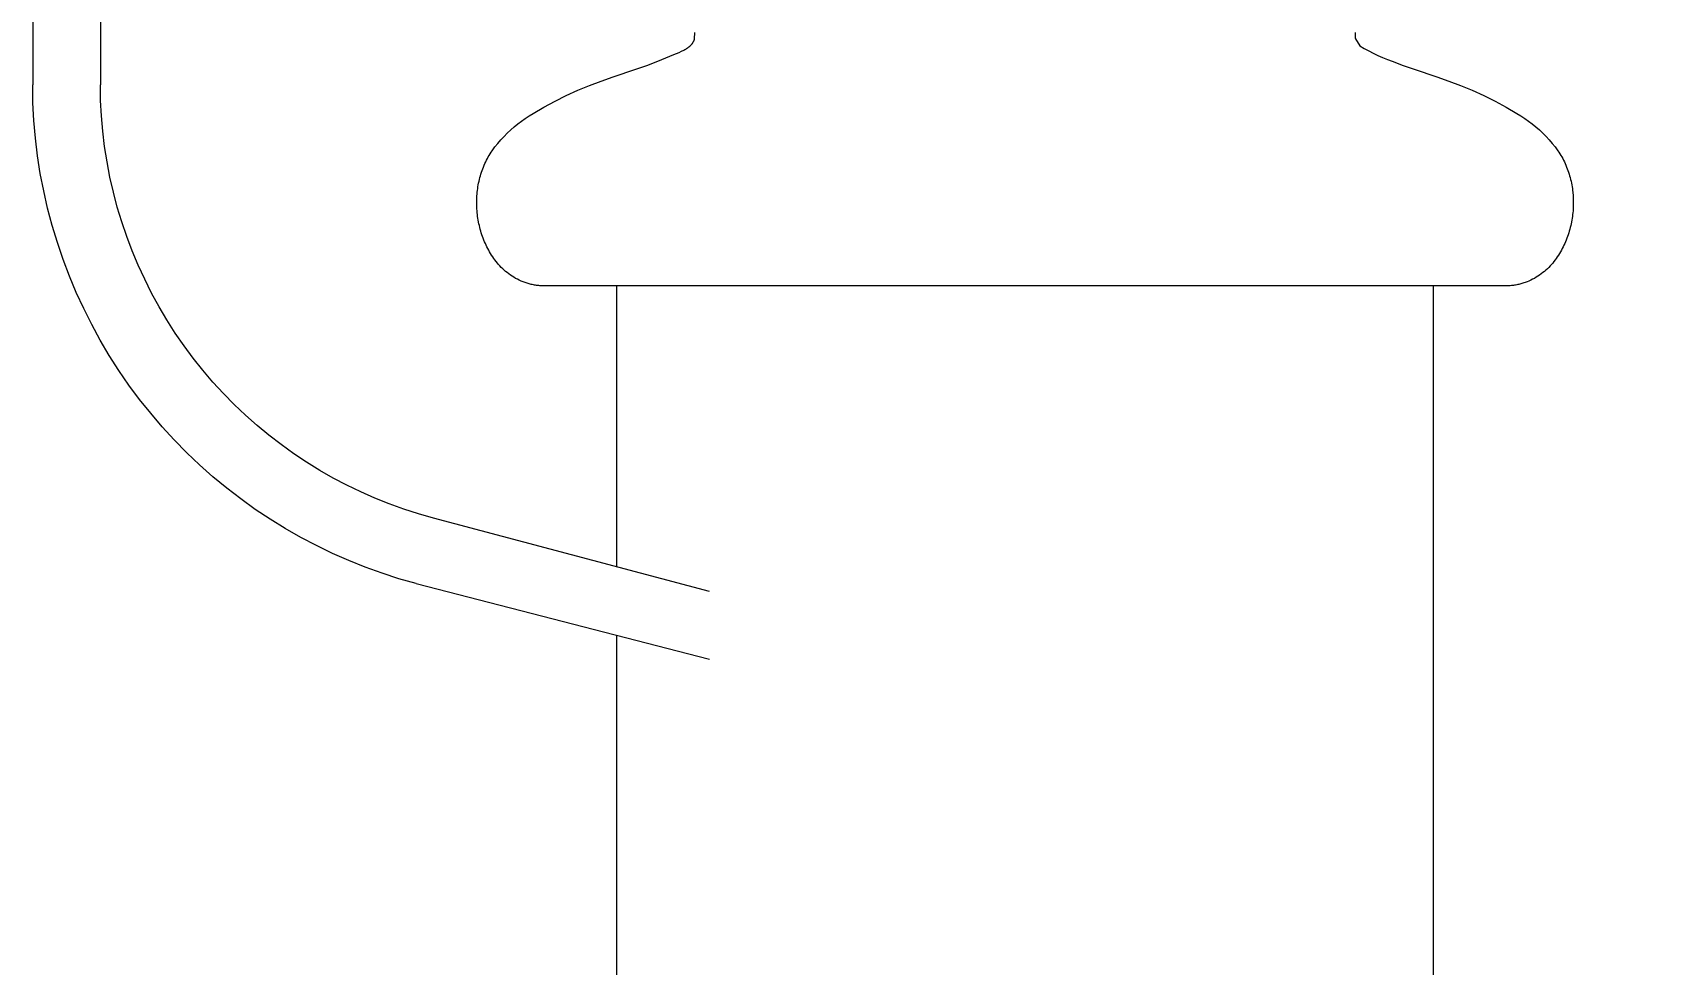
# Model space of a CAD drawing. Header units: inches. Extents: x -12 to 136, y -5 to 104.
# Drawn here: x 12.031 to 15.801, y 85.834 to 88.004 of the extents above; entities that cross this region are included whole.
import ezdxf

# ---------------------------------------------------------------- set-up
doc = ezdxf.new("R2010")
doc.units = ezdxf.units.IN
doc.layers.add('ZANO_R', color=7, linetype='Continuous', lineweight=0)
doc.layers.add('ZANO_W', color=1, linetype='Continuous', lineweight=0)
doc.styles.get("Standard").update_dxf_attribs({"font": 'ARIALUNI.TTF'})
doc.dimstyles.new('amerykanie', dxfattribs={"dimtxt": 50, "dimasz": 50, "dimexe": 0.5, "dimexo": 0.5, "dimgap": 1, "dimtad": 1, "dimdec": 0, "dimzin": 0, "dimlunit": 5, "dimtxsty": 'Standard', "dimcen": 0.09, "dimclrd": 1, "dimclre": 1, "dimclrt": 1, "dimazin": 0, "dimtfac": 1, "dimtdec": 0, "dimtmove": 0, "dimatfit": 3, "dimfxl": 1, "dimtzin": 0, "dimarcsym": 1})

# ---------------------------------------------------------------- blocks, each defined once
blk = doc.blocks.new('*D373')
at = {"layer": 'ZANO_W', "color": 1, "lineweight": -2}
for p, q in [((14.8436, 91.106), (20.3004, 91.106)), ((19.8004, 90.106), (19.8004, 55.2645)), ((17.0649, 54.2645), (20.3004, 54.2645))]:
    blk.add_line(p, q, dxfattribs=at)
at = {"layer": 'ZANO_W', "color": 1}
for points in [[(19.9671, 90.106), (19.6337, 90.106), (19.8004, 91.106)], [(19.6337, 55.2645), (19.9671, 55.2645), (19.8004, 54.2645)]]:
    blk.add_solid(points, dxfattribs=at)
at = {"layer": 'ZANO_W', "color": 1, "insert": (18.7813, 72.6852), "char_height": 1, "attachment_point": 5, "rotation": 90}
blk.add_mtext('36 13/16', dxfattribs=at)
blk = doc.blocks.new('*D378')
at = {"layer": 'ZANO_W', "color": 1, "lineweight": -2}
for p, q in [((5.8188, 100.0382), (22.9342, 100.0382)), ((22.4342, 99.0382), (22.4342, 55.2645)), ((17.0639, 54.2645), (22.9342, 54.2645))]:
    blk.add_line(p, q, dxfattribs=at)
at = {"layer": 'ZANO_W', "color": 1}
for points in [[(22.6009, 99.0382), (22.2675, 99.0382), (22.4342, 100.0382)], [(22.2675, 55.2645), (22.6009, 55.2645), (22.4342, 54.2645)]]:
    blk.add_solid(points, dxfattribs=at)
at = {"layer": 'ZANO_W', "color": 1, "insert": (21.4151, 77.1514), "char_height": 1, "attachment_point": 5, "rotation": 90}
blk.add_mtext('45 3/4', dxfattribs=at)

msp = doc.modelspace()

# ---------------------------------------------------------------- linework, layer by layer
at = {"layer": 'ZANO_R'}
for p, q in [((12.03139, 92.45367), (12.03139, 87.88152)), ((12.18887, 92.45367), (12.18887, 87.88152)), ((13.5717, 87.98879), (13.57215, 88.00371)), ((15.10852, 87.99895), (15.10849, 87.99656)), ((15.10849, 87.99656), (15.10851, 87.99417)), ((15.10851, 87.99417), (15.10857, 87.99316)), ((15.10862, 88.00133), (15.10852, 87.99895)), ((15.10857, 87.99316), (15.10866, 87.99215)), ((15.10879, 88.00371), (15.10862, 88.00133)), ((15.10866, 87.99215), (15.10878, 87.99114)), ((15.10878, 87.99114), (15.10887, 87.99055)), ((13.52346, 87.95192), (13.53574, 87.95729)), ((13.53574, 87.95729), (13.54128, 87.95988)), ((13.54128, 87.95988), (13.54636, 87.96244)), ((13.54636, 87.96244), (13.54871, 87.96371)), ((13.54871, 87.96371), (13.55093, 87.96497)), ((13.55093, 87.96497), (13.55301, 87.96622)), ((13.55301, 87.96622), (13.55495, 87.96747)), ((13.55495, 87.96747), (13.55661, 87.96861)), ((13.55661, 87.96861), (13.55743, 87.9692)), ((13.55743, 87.9692), (13.55823, 87.96981)), ((13.55823, 87.96981), (13.55903, 87.97044)), ((13.55903, 87.97044), (13.55981, 87.97107)), ((13.55981, 87.97107), (13.56058, 87.97173)), ((13.56058, 87.97173), (13.56133, 87.97239)), ((13.56133, 87.97239), (13.56196, 87.97297)), ((13.56196, 87.97297), (13.56258, 87.97357)), ((13.56258, 87.97357), (13.56318, 87.97418)), ((13.56318, 87.97418), (13.56377, 87.97481)), ((13.56377, 87.97481), (13.56434, 87.97545)), ((13.56434, 87.97545), (13.5649, 87.9761)), ((13.5649, 87.9761), (13.56544, 87.97677)), ((13.56544, 87.97677), (13.56597, 87.97744)), ((13.56597, 87.97744), (13.56644, 87.97808)), ((13.56644, 87.97808), (13.56691, 87.97873)), ((13.56691, 87.97873), (13.56735, 87.97939)), ((13.56735, 87.97939), (13.56778, 87.98006)), ((13.56778, 87.98006), (13.5682, 87.98074)), ((13.5682, 87.98074), (13.5686, 87.98144)), ((13.5686, 87.98144), (13.56899, 87.98214)), ((13.56899, 87.98214), (13.56936, 87.98285)), ((13.56936, 87.98285), (13.56971, 87.98357)), ((13.56971, 87.98357), (13.57005, 87.9843)), ((13.57005, 87.9843), (13.57036, 87.98503)), ((13.57036, 87.98503), (13.57067, 87.98577)), ((13.57067, 87.98577), (13.57095, 87.98652)), ((13.57095, 87.98652), (13.57122, 87.98727)), ((13.57122, 87.98727), (13.57147, 87.98803)), ((13.57147, 87.98803), (13.5717, 87.98879)), ((15.10887, 87.99055), (15.10898, 87.98996)), ((15.10898, 87.98996), (15.1091, 87.98937)), ((15.1091, 87.98937), (15.10925, 87.98879)), ((15.10925, 87.98879), (15.11961, 87.97239)), ((15.11961, 87.97239), (15.12986, 87.96629)), ((15.12986, 87.96629), (15.1403, 87.9605)), ((15.1403, 87.9605), (15.15091, 87.95504)), ((15.15091, 87.95504), (15.16169, 87.94991)), ((13.38201, 87.89999), (13.43505, 87.9181)), ((13.43505, 87.9181), (13.46065, 87.92706)), ((13.46065, 87.92706), (13.48606, 87.93652)), ((13.48606, 87.93652), (13.52346, 87.95192)), ((15.16169, 87.94991), (15.17261, 87.94511)), ((15.17261, 87.94511), (15.18368, 87.94064)), ((15.18368, 87.94064), (15.19488, 87.93652)), ((15.19488, 87.93652), (15.22029, 87.92706)), ((15.22029, 87.92706), (15.24589, 87.9181)), ((15.24589, 87.9181), (15.29894, 87.89999)), ((12.0321, 87.84011), (12.03139, 87.88152)), ((12.18949, 87.84554), (12.18887, 87.88152)), ((13.2998, 87.86894), (13.32686, 87.8802)), ((13.32686, 87.8802), (13.35427, 87.89055)), ((13.35427, 87.89055), (13.38201, 87.89999)), ((15.29894, 87.89999), (15.32667, 87.89055)), ((15.32667, 87.89055), (15.35409, 87.8802)), ((15.35409, 87.8802), (15.38114, 87.86894)), ((12.19135, 87.8096), (12.18949, 87.84554)), ((13.22106, 87.82992), (13.24688, 87.84379)), ((13.24688, 87.84379), (13.27313, 87.85681)), ((13.27313, 87.85681), (13.2998, 87.86894)), ((15.38114, 87.86894), (15.40781, 87.85681)), ((15.40781, 87.85681), (15.43407, 87.84379)), ((15.43407, 87.84379), (15.45988, 87.82992)), ((12.03425, 87.79874), (12.0321, 87.84011)), ((12.19445, 87.77375), (12.19135, 87.8096)), ((13.16869, 87.79732), (13.17749, 87.80359)), ((13.17749, 87.80359), (13.18651, 87.80956)), ((13.18651, 87.80956), (13.19572, 87.81521)), ((13.19572, 87.81521), (13.22106, 87.82992)), ((15.45988, 87.82992), (15.48522, 87.81521)), ((15.48522, 87.81521), (15.49443, 87.80956)), ((15.49443, 87.80956), (15.50345, 87.80359)), ((15.50345, 87.80359), (15.51226, 87.79732)), ((12.03781, 87.75748), (12.03425, 87.79874)), ((12.19879, 87.73802), (12.19445, 87.77375)), ((13.12816, 87.76164), (13.13576, 87.76932)), ((13.13576, 87.76932), (13.14363, 87.77674)), ((13.14363, 87.77674), (13.15175, 87.78388)), ((13.15175, 87.78388), (13.1601, 87.79075)), ((13.1601, 87.79075), (13.16869, 87.79732)), ((15.51226, 87.79732), (15.52084, 87.79075)), ((15.52084, 87.79075), (15.5292, 87.78388)), ((15.5292, 87.78388), (15.53731, 87.77674)), ((15.53731, 87.77674), (15.54518, 87.76932)), ((15.54518, 87.76932), (15.55278, 87.76164)), ((12.0428, 87.71636), (12.03781, 87.75748)), ((12.20435, 87.70246), (12.19879, 87.73802)), ((13.09812, 87.72485), (13.1005, 87.72844)), ((13.1005, 87.72844), (13.10698, 87.73709)), ((13.10698, 87.73709), (13.11376, 87.74551)), ((13.11376, 87.74551), (13.12082, 87.7537)), ((13.12082, 87.7537), (13.12816, 87.76164)), ((15.55278, 87.76164), (15.56012, 87.7537)), ((15.56012, 87.7537), (15.56719, 87.74551)), ((15.56719, 87.74551), (15.57396, 87.73709)), ((15.57396, 87.73709), (15.58045, 87.72844)), ((15.58045, 87.72844), (15.58282, 87.72485)), ((12.04921, 87.67544), (12.0428, 87.71636)), ((12.21114, 87.66712), (12.20435, 87.70246)), ((13.07874, 87.68644), (13.0803, 87.69047)), ((13.0803, 87.69047), (13.08195, 87.69446)), ((13.08195, 87.69446), (13.08367, 87.69842)), ((13.08367, 87.69842), (13.08549, 87.70232)), ((13.08549, 87.70232), (13.0874, 87.70618)), ((13.0874, 87.70618), (13.08938, 87.71)), ((13.08938, 87.71), (13.09145, 87.71378)), ((13.09145, 87.71378), (13.0936, 87.71752)), ((13.0936, 87.71752), (13.09582, 87.72121)), ((13.09582, 87.72121), (13.09812, 87.72485)), ((15.58282, 87.72485), (15.58512, 87.72121)), ((15.58512, 87.72121), (15.58735, 87.71752)), ((15.58735, 87.71752), (15.58949, 87.71378)), ((15.58949, 87.71378), (15.59156, 87.71)), ((15.59156, 87.71), (15.59355, 87.70618)), ((15.59355, 87.70618), (15.59545, 87.70232)), ((15.59545, 87.70232), (15.59727, 87.69842)), ((15.59727, 87.69842), (15.59899, 87.69446)), ((15.59899, 87.69446), (15.60064, 87.69047)), ((15.60064, 87.69047), (15.60221, 87.68644)), ((12.05702, 87.63476), (12.04921, 87.67544)), ((12.21914, 87.63204), (12.21114, 87.66712)), ((13.06833, 87.64889), (13.06915, 87.65315)), ((13.06915, 87.65315), (13.07005, 87.65738)), ((13.07005, 87.65738), (13.07104, 87.66161)), ((13.07104, 87.66161), (13.07212, 87.66581)), ((13.07212, 87.66581), (13.07328, 87.66999)), ((13.07328, 87.66999), (13.07452, 87.67415)), ((13.07452, 87.67415), (13.07584, 87.67827)), ((13.07584, 87.67827), (13.07725, 87.68237)), ((13.07725, 87.68237), (13.07874, 87.68644)), ((15.60221, 87.68644), (15.60369, 87.68237)), ((15.60369, 87.68237), (15.6051, 87.67827)), ((15.6051, 87.67827), (15.60642, 87.67415)), ((15.60642, 87.67415), (15.60767, 87.66999)), ((15.60767, 87.66999), (15.60883, 87.66581)), ((15.60883, 87.66581), (15.6099, 87.66161)), ((15.6099, 87.66161), (15.61089, 87.65738)), ((15.61089, 87.65738), (15.6118, 87.65315)), ((15.6118, 87.65315), (15.61261, 87.64889)), ((12.06623, 87.59438), (12.05702, 87.63476)), ((12.22835, 87.59724), (12.21914, 87.63204)), ((13.06467, 87.61014), (13.06476, 87.61448)), ((13.06476, 87.61448), (13.06493, 87.61882)), ((13.06493, 87.61882), (13.06518, 87.62315)), ((13.06518, 87.62315), (13.06551, 87.62747)), ((13.06551, 87.62747), (13.06591, 87.63178)), ((13.06591, 87.63178), (13.06639, 87.63606)), ((13.06639, 87.63606), (13.06695, 87.64035)), ((13.06695, 87.64035), (13.06759, 87.64462)), ((13.06759, 87.64462), (13.06833, 87.64889)), ((15.61261, 87.64889), (15.61335, 87.64462)), ((15.61335, 87.64462), (15.61399, 87.64035)), ((15.61399, 87.64035), (15.61456, 87.63606)), ((15.61456, 87.63606), (15.61503, 87.63178)), ((15.61503, 87.63178), (15.61577, 87.62315)), ((15.61577, 87.62315), (15.61601, 87.61882)), ((15.61601, 87.61882), (15.61618, 87.61448)), ((15.61618, 87.61448), (15.61627, 87.61014)), ((12.07682, 87.55433), (12.06623, 87.59438)), ((12.23875, 87.56279), (12.22835, 87.59724)), ((13.06466, 87.60579), (13.06467, 87.61014)), ((13.06473, 87.60145), (13.06466, 87.60579)), ((13.06488, 87.5971), (13.06473, 87.60145)), ((13.0651, 87.59276), (13.06488, 87.5971)), ((13.06541, 87.58842), (13.0651, 87.59276)), ((13.0658, 87.58409), (13.06541, 87.58842)), ((13.06627, 87.57977), (13.0658, 87.58409)), ((13.06682, 87.57547), (13.06627, 87.57977)), ((15.61467, 87.57977), (15.61413, 87.57547)), ((15.61514, 87.58409), (15.61467, 87.57977)), ((15.61553, 87.58842), (15.61514, 87.58409)), ((15.61584, 87.59276), (15.61553, 87.58842)), ((15.61607, 87.5971), (15.61584, 87.59276)), ((15.61622, 87.60145), (15.61607, 87.5971)), ((15.61629, 87.60579), (15.61622, 87.60145)), ((15.61627, 87.61014), (15.61629, 87.60579)), ((12.0888, 87.51468), (12.07682, 87.55433)), ((12.25033, 87.52872), (12.23875, 87.56279)), ((13.06744, 87.57118), (13.06682, 87.57547)), ((13.06814, 87.5669), (13.06744, 87.57118)), ((13.06978, 87.55835), (13.06814, 87.5669)), ((13.07072, 87.55406), (13.06978, 87.55835)), ((13.07174, 87.54979), (13.07072, 87.55406)), ((13.07285, 87.54554), (13.07174, 87.54979)), ((13.07405, 87.5413), (13.07285, 87.54554)), ((13.07532, 87.53709), (13.07405, 87.5413)), ((15.6069, 87.5413), (15.60562, 87.53709)), ((15.60809, 87.54554), (15.6069, 87.5413)), ((15.6092, 87.54979), (15.60809, 87.54554)), ((15.61022, 87.55406), (15.6092, 87.54979)), ((15.61116, 87.55835), (15.61022, 87.55406)), ((15.6128, 87.5669), (15.61116, 87.55835)), ((15.6135, 87.57118), (15.6128, 87.5669)), ((15.61413, 87.57547), (15.6135, 87.57118)), ((12.10213, 87.47547), (12.0888, 87.51468)), ((12.26308, 87.49507), (12.25033, 87.52872)), ((13.07668, 87.5329), (13.07532, 87.53709)), ((13.07813, 87.52874), (13.07668, 87.5329)), ((13.07965, 87.52461), (13.07813, 87.52874)), ((13.08126, 87.52051), (13.07965, 87.52461)), ((13.08295, 87.51644), (13.08126, 87.52051)), ((13.08471, 87.51241), (13.08295, 87.51644)), ((13.08655, 87.50842), (13.08471, 87.51241)), ((13.08847, 87.50447), (13.08655, 87.50842)), ((13.09047, 87.50056), (13.08847, 87.50447)), ((15.59247, 87.50447), (15.59048, 87.50056)), ((15.59439, 87.50842), (15.59247, 87.50447)), ((15.59623, 87.51241), (15.59439, 87.50842)), ((15.598, 87.51644), (15.59623, 87.51241)), ((15.59968, 87.52051), (15.598, 87.51644)), ((15.60129, 87.52461), (15.59968, 87.52051)), ((15.60281, 87.52874), (15.60129, 87.52461)), ((15.60426, 87.5329), (15.60281, 87.52874)), ((15.60562, 87.53709), (15.60426, 87.5329)), ((12.11681, 87.43673), (12.10213, 87.47547)), ((12.27699, 87.46187), (12.26308, 87.49507)), ((13.09253, 87.4967), (13.09047, 87.50056)), ((13.09473, 87.49283), (13.09253, 87.4967)), ((13.09702, 87.489), (13.09473, 87.49283)), ((13.0994, 87.48521), (13.09702, 87.489)), ((13.10187, 87.48147), (13.0994, 87.48521)), ((13.10443, 87.47778), (13.10187, 87.48147)), ((13.1071, 87.47414), (13.10443, 87.47778)), ((13.10985, 87.47057), (13.1071, 87.47414)), ((13.11271, 87.46706), (13.10985, 87.47057)), ((13.11566, 87.46362), (13.11271, 87.46706)), ((13.11872, 87.46025), (13.11566, 87.46362)), ((15.56528, 87.46362), (15.56223, 87.46025)), ((15.56823, 87.46706), (15.56528, 87.46362)), ((15.57109, 87.47057), (15.56823, 87.46706)), ((15.57385, 87.47414), (15.57109, 87.47057)), ((15.57651, 87.47778), (15.57385, 87.47414)), ((15.57907, 87.48147), (15.57651, 87.47778)), ((15.58155, 87.48521), (15.57907, 87.48147)), ((15.58393, 87.489), (15.58155, 87.48521)), ((15.58621, 87.49283), (15.58393, 87.489)), ((15.58841, 87.4967), (15.58621, 87.49283)), ((15.59048, 87.50056), (15.58841, 87.4967)), ((12.13281, 87.39853), (12.11681, 87.43673)), ((12.29203, 87.42918), (12.27699, 87.46187)), ((12.30819, 87.39702), (12.29203, 87.42918)), ((13.12187, 87.45696), (13.11872, 87.46025)), ((13.12513, 87.45375), (13.12187, 87.45696)), ((13.12849, 87.45062), (13.12513, 87.45375)), ((13.13196, 87.44758), (13.12849, 87.45062)), ((13.13553, 87.44463), (13.13196, 87.44758)), ((13.13921, 87.44177), (13.13553, 87.44463)), ((13.14306, 87.43897), (13.13921, 87.44177)), ((13.147, 87.43629), (13.14306, 87.43897)), ((13.15104, 87.43375), (13.147, 87.43629)), ((13.15517, 87.43134), (13.15104, 87.43375)), ((13.15938, 87.42908), (13.15517, 87.43134)), ((13.16366, 87.42696), (13.15938, 87.42908)), ((13.168, 87.42499), (13.16366, 87.42696)), ((15.51728, 87.42696), (15.51294, 87.42499)), ((15.52156, 87.42908), (15.51728, 87.42696)), ((15.52577, 87.43134), (15.52156, 87.42908)), ((15.5299, 87.43375), (15.52577, 87.43134)), ((15.53394, 87.43629), (15.5299, 87.43375)), ((15.53789, 87.43897), (15.53394, 87.43629)), ((15.54174, 87.44177), (15.53789, 87.43897)), ((15.54541, 87.44463), (15.54174, 87.44177)), ((15.54899, 87.44758), (15.54541, 87.44463)), ((15.55245, 87.45062), (15.54899, 87.44758)), ((15.55581, 87.45375), (15.55245, 87.45062)), ((15.55907, 87.45696), (15.55581, 87.45375)), ((15.56223, 87.46025), (15.55907, 87.45696)), ((12.15012, 87.3609), (12.13281, 87.39853)), ((12.32545, 87.36544), (12.30819, 87.39702)), ((13.1724, 87.42317), (13.168, 87.42499)), ((13.17474, 87.42229), (13.1724, 87.42317)), ((13.1771, 87.42144), (13.17474, 87.42229)), ((13.17947, 87.42064), (13.1771, 87.42144)), ((13.18186, 87.41988), (13.17947, 87.42064)), ((13.18426, 87.41917), (13.18186, 87.41988)), ((13.18668, 87.4185), (13.18426, 87.41917)), ((13.18912, 87.41787), (13.18668, 87.4185)), ((13.19156, 87.41729), (13.18912, 87.41787)), ((13.19401, 87.41675), (13.19156, 87.41729)), ((13.19648, 87.41626), (13.19401, 87.41675)), ((13.19895, 87.41581), (13.19648, 87.41626)), ((13.20143, 87.41541), (13.19895, 87.41581)), ((13.20391, 87.41506), (13.20143, 87.41541)), ((13.2064, 87.41475), (13.20391, 87.41506)), ((13.20888, 87.41449), (13.2064, 87.41475)), ((13.21138, 87.41427), (13.20888, 87.41449)), ((13.3366, 87.41427), (13.21144, 87.41427)), ((14.45004, 87.41427), (13.3366, 87.41427)), ((13.38968, 87.41427), (13.38968, 86.76005)), ((15.22137, 87.41427), (14.45004, 87.41427)), ((15.41624, 87.41427), (15.22137, 87.41427)), ((15.29126, 82.31088), (15.29126, 87.41427)), ((15.45813, 87.41427), (15.41624, 87.41427)), ((15.46723, 87.41427), (15.45813, 87.41427)), ((15.46917, 87.41427), (15.46723, 87.41427)), ((15.46953, 87.41427), (15.46917, 87.41427)), ((15.4695, 87.41427), (15.46957, 87.41427)), ((15.46957, 87.41427), (15.46953, 87.41427)), ((15.47206, 87.41449), (15.46957, 87.41427)), ((15.47455, 87.41475), (15.47206, 87.41449)), ((15.47703, 87.41506), (15.47455, 87.41475)), ((15.47952, 87.41541), (15.47703, 87.41506)), ((15.48199, 87.41581), (15.47952, 87.41541)), ((15.48446, 87.41626), (15.48199, 87.41581)), ((15.48693, 87.41675), (15.48446, 87.41626)), ((15.48938, 87.41729), (15.48693, 87.41675)), ((15.49183, 87.41787), (15.48938, 87.41729)), ((15.49426, 87.4185), (15.49183, 87.41787)), ((15.49668, 87.41917), (15.49426, 87.4185)), ((15.49908, 87.41988), (15.49668, 87.41917)), ((15.50147, 87.42064), (15.49908, 87.41988)), ((15.50385, 87.42144), (15.50147, 87.42064)), ((15.5062, 87.42229), (15.50385, 87.42144)), ((15.50854, 87.42317), (15.5062, 87.42229)), ((15.51294, 87.42499), (15.50854, 87.42317)), ((12.16872, 87.32389), (12.15012, 87.3609)), ((12.34379, 87.33448), (12.32545, 87.36544)), ((12.18859, 87.28755), (12.16872, 87.32389)), ((12.36319, 87.30416), (12.34379, 87.33448)), ((12.20969, 87.25191), (12.18859, 87.28755)), ((12.38361, 87.27454), (12.36319, 87.30416)), ((12.23202, 87.21702), (12.20969, 87.25191)), ((12.40505, 87.24563), (12.38361, 87.27454)), ((12.42748, 87.21748), (12.40505, 87.24563)), ((12.25553, 87.18292), (12.23202, 87.21702)), ((12.45086, 87.19012), (12.42748, 87.21748)), ((12.2802, 87.14965), (12.25553, 87.18292)), ((12.47517, 87.16359), (12.45086, 87.19012)), ((12.50038, 87.13791), (12.47517, 87.16359)), ((12.30601, 87.11725), (12.2802, 87.14965)), ((12.52646, 87.11311), (12.50038, 87.13791)), ((12.33292, 87.08576), (12.30601, 87.11725)), ((12.55338, 87.08923), (12.52646, 87.11311)), ((12.58111, 87.06629), (12.55338, 87.08923)), ((12.3609, 87.05522), (12.33292, 87.08576)), ((12.38992, 87.02566), (12.3609, 87.05522)), ((12.60962, 87.04432), (12.58111, 87.06629)), ((12.41994, 86.99712), (12.38992, 87.02566)), ((12.63886, 87.02335), (12.60962, 87.04432)), ((12.66881, 87.00339), (12.63886, 87.02335)), ((12.45092, 86.96964), (12.41994, 86.99712)), ((12.69943, 86.98449), (12.66881, 87.00339)), ((12.73069, 86.96664), (12.69943, 86.98449)), ((12.48284, 86.94323), (12.45092, 86.96964)), ((12.51564, 86.91795), (12.48284, 86.94323)), ((12.76254, 86.94989), (12.73069, 86.96664)), ((12.79495, 86.93425), (12.76254, 86.94989)), ((12.5493, 86.89381), (12.51564, 86.91795)), ((12.82788, 86.91973), (12.79495, 86.93425)), ((12.86129, 86.90636), (12.82788, 86.91973)), ((12.89515, 86.89415), (12.86129, 86.90636)), ((12.58378, 86.87084), (12.5493, 86.89381)), ((12.61902, 86.84908), (12.58378, 86.87084)), ((12.9294, 86.88311), (12.89515, 86.89415)), ((12.96401, 86.87326), (12.9294, 86.88311)), ((13.6062, 86.70246), (12.96401, 86.87326)), ((12.65499, 86.82855), (12.61902, 86.84908)), ((12.69165, 86.80927), (12.65499, 86.82855)), ((12.72895, 86.79126), (12.69165, 86.80927)), ((12.76685, 86.77456), (12.72895, 86.79126)), ((12.80531, 86.75917), (12.76685, 86.77456)), ((12.84427, 86.74511), (12.80531, 86.75917)), ((12.8837, 86.73241), (12.84427, 86.74511)), ((12.92354, 86.72107), (12.8837, 86.73241)), ((12.92354, 86.72107), (13.6062, 86.54498)), ((13.38968, 86.60083), (13.38968, 84.69772))]:
    msp.add_line(p, q, dxfattribs=at)

# ---------------------------------------------------------------- dimensions: what is measured, and where the dimension line sits
at = {"layer": 'ZANO_W'}
for base, p1, p2, picture, middle in [((22.43419, 54.2645), (5.31876, 100.03824), (16.56386, 54.2645), '*D378', (21.4151, 77.15137)), ((19.80041, 54.2645), (14.34364, 91.10597), (16.56489, 54.2645), '*D373', (18.78131, 72.68524))]:
    dim = msp.add_linear_dim(base=base, p1=p1, p2=p2, angle=90, dimstyle='amerykanie', override={"dimtxt": 1, "dimasz": 1, "dimgap": 0.5, "dimdec": 4, "dimaunit": 1, "dimadec": 1, "dimtdec": 4, "dimtmove": 1, "dimfrac": 2}, dxfattribs=at)
    dim.commit()
    dim.dimension.update_dxf_attribs({"geometry": picture, "text_midpoint": middle})

doc.saveas('drawing.dxf')
